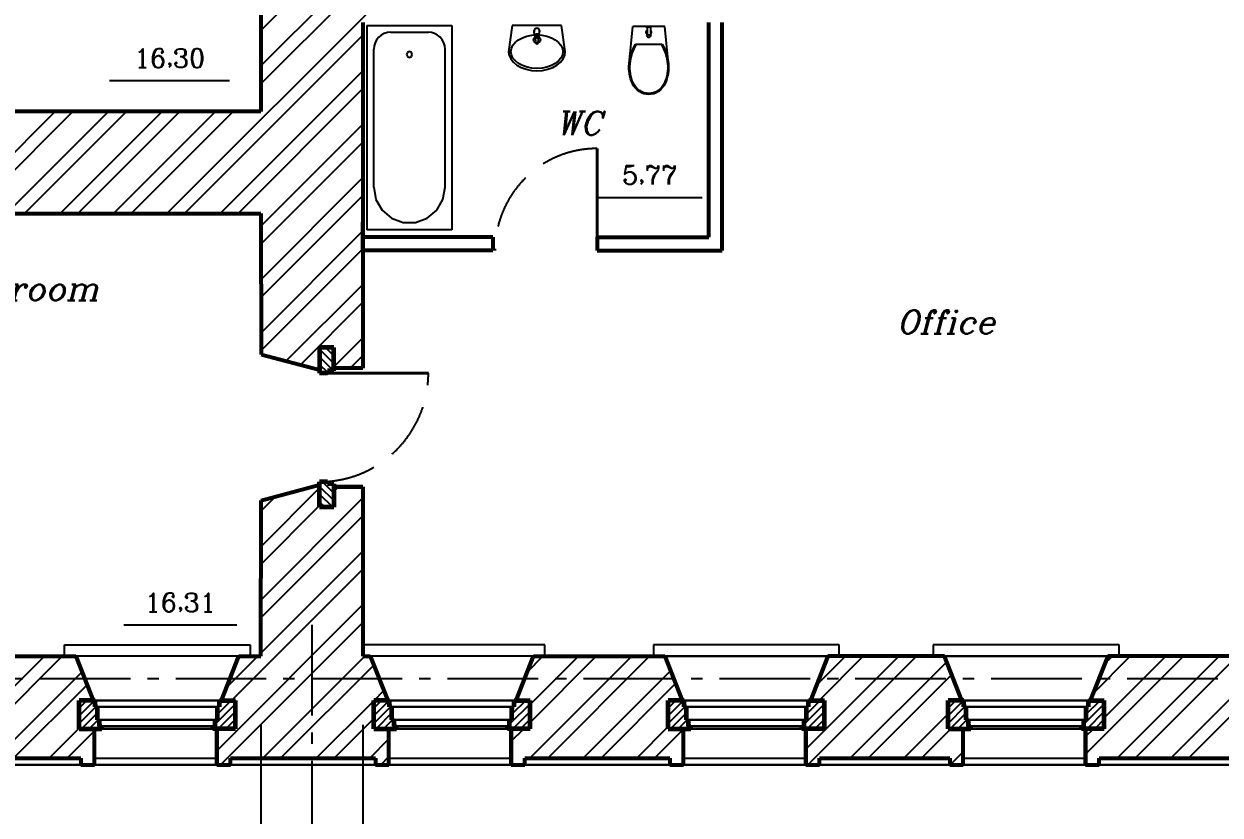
# Model space of a CAD drawing. Header units: millimetres. Extents: x 60 to 102290, y 34 to 65730.
# Drawn here: x 64917 to 75478, y 10440 to 17427 of the extents above; entities that cross this region are included whole.
import ezdxf
from ezdxf.enums import TextEntityAlignment as Align

# ---------------------------------------------------------------- set-up
doc = ezdxf.new("R2010")
doc.units = ezdxf.units.MM
doc.linetypes.add('GOST2.303 4', pattern=[7, 5, -2, 0])
doc.linetypes.add('GOST2.303 6', pattern=[12, 8, -1.5, 1, -1.5])
for name, color, linetype in [('axes', 40, 'GOST2.303 6'), ('dim', 4, 'Continuous'), ('text', 177, 'Continuous')]:
    doc.layers.add(name, color=color, linetype=linetype)
doc.styles.add('GOST 2.304', font='romanc.shx', dxfattribs={"oblique": 15})

msp = doc.modelspace()

# ---------------------------------------------------------------- linework, layer by layer
at = {"lineweight": 53, "ltscale": 40}
for p, q in [((67010.3, 20563.3), (67010.3, 16653.3)), ((67910.3, 17440.5), (67910.3, 15093.3)), ((70964.5, 15542.5), (70964.5, 17440.5)), ((71080.3, 15426.6), (71080.3, 17440.5)), ((67010.3, 16653.3), (62840.6, 16653.3)), ((62840.6, 15753.3), (67010.3, 15753.3)), ((67010.3, 15753.3), (67010.6, 14509.2)), ((67910.3, 15426.6), (67910.3, 15676.6)), ((69057.3, 15542.5), (67910.3, 15542.5)), ((69057.3, 15542.5), (69057.3, 15426.6)), ((69977.3, 15542.5), (69977.3, 15426.6)), ((69977.3, 15542.5), (70964.5, 15542.5)), ((69057.3, 15426.6), (67910.3, 15426.6)), ((67910.3, 15426.6), (67910.3, 14388.5)), ((69977.3, 15426.6), (71080.3, 15426.6)), ((67010.6, 14509.2), (67528.1, 14372.9)), ((67910.3, 14388.5), (67653.1, 14388.5)), ((67010.6, 13219.2), (67528.1, 13355.5)), ((67910.6, 13338.7), (67653.1, 13338.7)), ((67653.1, 13338.7), (67910.6, 13338.7)), ((67910.6, 13338.7), (67910.6, 11843.3)), ((67010.3, 11843.3), (67010.6, 13219.2)), ((64345.7, 11843.3), (65375.3, 11843.3)), ((65375.3, 11843.3), (65528.9, 11453.3)), ((66662, 11453.3), (66815.6, 11843.3)), ((66815.6, 11843.3), (67010.3, 11843.3)), ((67910.6, 11843.3), (67975.3, 11843.3)), ((67975.3, 11843.3), (68128.9, 11453.3)), ((69262, 11453.3), (69415.7, 11843.3)), ((69415.7, 11843.3), (70575.3, 11843.3)), ((70575.3, 11843.3), (70728.9, 11453.3)), ((72015.6, 11843.3), (71862, 11453.3)), ((73045.3, 11843.3), (72015.6, 11843.3)), ((73198.9, 11453.3), (73045.3, 11843.3)), ((74485.6, 11843.3), (74332, 11453.3)), ((75645.3, 11843.3), (74485.6, 11843.3)), ((65540.3, 10883.3), (65540.3, 11203.3)), ((66620.3, 10883.3), (66620.3, 11203.3)), ((66620.3, 11203.3), (66620.3, 10883.3)), ((68140.3, 10883.3), (68140.3, 11203.3)), ((69220.3, 10883.3), (69220.3, 11203.3)), ((69220.3, 11203.3), (69220.3, 10883.3)), ((70740.3, 10883.3), (70740.3, 11203.3)), ((71820.3, 10883.3), (71820.3, 11203.3)), ((71820.3, 11203.3), (71820.3, 10883.3)), ((73210.3, 10883.3), (73210.3, 11203.3)), ((74290.3, 10883.3), (74290.3, 11203.3)), ((74290.3, 11203.3), (74290.3, 10883.3)), ((64270.3, 10943.3), (65420.3, 10943.3)), ((65420.3, 10943.3), (65420.3, 10883.3)), ((65420.3, 10883.3), (65540.3, 10883.3)), ((66620.3, 10883.3), (66740.3, 10883.3)), ((66740.3, 10883.3), (66740.3, 10943.3)), ((66740.3, 10943.3), (68020.3, 10943.3)), ((68020.3, 10943.3), (68020.3, 10883.3)), ((68020.3, 10883.3), (68140.3, 10883.3)), ((69220.3, 10883.3), (69340.3, 10883.3)), ((69340.3, 10883.3), (69340.3, 10943.3)), ((69340.3, 10943.3), (70620.3, 10943.3)), ((70620.3, 10943.3), (70620.3, 10883.3)), ((70620.3, 10883.3), (70740.3, 10883.3)), ((71820.3, 10883.3), (71940.3, 10883.3)), ((71940.3, 10943.3), (73090.3, 10943.3)), ((71940.3, 10883.3), (71940.3, 10943.3)), ((73090.3, 10943.3), (73090.3, 10883.3)), ((73090.3, 10883.3), (73210.3, 10883.3)), ((74290.3, 10883.3), (74410.3, 10883.3)), ((74410.3, 10883.3), (74410.3, 10943.3)), ((74410.3, 10943.3), (75690.3, 10943.3))]:
    msp.add_line(p, q, dxfattribs=at)
at = {"lineweight": 25, "ltscale": 100}
for p, q in [((66179.2, 15753.3), (68766.3, 18340.5)), ((67010.3, 17055.9), (68294.9, 18340.5)), ((67010.3, 17370.2), (67980.6, 18340.5)), ((67010.3, 16898.7), (68452, 18340.5)), ((66336.3, 15753.3), (67910.3, 17327.3)), ((66650.6, 15753.3), (67910.3, 17013)), ((66807.8, 15753.3), (67910.3, 16855.8)), ((64293.3, 15753.3), (65193.3, 16653.3)), ((64450.5, 15753.3), (65350.5, 16653.3)), ((64764.8, 15753.3), (65664.8, 16653.3)), ((64921.9, 15753.3), (65821.9, 16653.3)), ((65236.3, 15753.3), (66136.3, 16653.3)), ((65393.4, 15753.3), (66293.4, 16653.3)), ((65707.7, 15753.3), (66607.7, 16653.3)), ((65864.9, 15753.3), (66764.9, 16653.3)), ((67010.3, 15641.5), (67910.3, 16541.5)), ((67010.4, 15484.4), (67910.3, 16384.3)), ((67010.5, 15170.2), (67910.3, 16070)), ((67010.5, 15013.1), (67910.3, 15912.9)), ((67010.6, 14698.9), (67910.3, 15598.6)), ((67010.6, 14541.8), (67910.3, 15441.4)), ((67233.6, 14450.4), (67910.3, 15127.1)), ((67358, 14417.7), (67910.1, 14969.8)), ((67653.1, 14398.5), (67910.2, 14655.6)), ((67528.1, 14554.4), (67653.1, 14429.4)), ((67528.1, 14487.1), (67651.2, 14364)), ((67580.9, 14569), (67653.1, 14496.8)), ((67648.3, 14569), (67653.1, 14564.1)), ((67800.5, 14388.7), (67910.5, 14498.7)), ((67528.1, 14419.7), (67597.1, 14350.7)), ((67528.1, 14352.4), (67536.5, 14344)), ((67010.5, 12813), (67528.1, 13330.6)), ((67528.1, 13342.1), (67653.1, 13217.1)), ((67553.3, 13384.3), (67653.1, 13284.4)), ((67640.6, 13364.3), (67653.1, 13351.8)), ((67653.1, 13298.4), (67693.4, 13338.7)), ((67010.4, 12341.4), (67910.6, 13241.6)), ((67010.6, 13127.4), (67135.2, 13252)), ((67528.1, 13274.7), (67643.6, 13159.3)), ((67528.1, 13207.4), (67576.2, 13159.3)), ((67010.5, 12655.8), (67528.1, 13173.4)), ((67010.4, 12184.2), (67910.6, 13084.4)), ((67010.3, 11869.8), (67910.6, 12770.1)), ((66751, 11453.3), (67910.6, 12613)), ((66620.3, 11008.3), (67910.6, 12298.7)), ((66652.4, 10883.3), (67910.6, 12141.5)), ((65275.3, 11843.3), (65275.3, 11943.3)), ((65275.3, 11943.3), (66915.7, 11943.3)), ((66915.7, 11943.3), (66915.7, 11843.3)), ((69515.6, 11943.3), (67910.6, 11943.3)), ((69515.6, 11843.3), (69515.6, 11943.3)), ((72115.6, 11943.3), (70475.3, 11943.3)), ((70475.3, 11943.3), (70475.3, 11843.3)), ((72115.6, 11843.3), (72115.6, 11943.3)), ((74585.6, 11943.3), (72945.3, 11943.3)), ((72945.3, 11943.3), (72945.3, 11843.3)), ((74585.6, 11843.3), (74585.6, 11943.3)), ((64150.3, 10895.6), (65098, 11843.3)), ((64355.1, 10943.3), (65255.1, 11843.3)), ((65375.3, 11843.3), (65275.3, 11843.3)), ((66815.6, 11843.3), (65375.3, 11843.3)), ((66706.3, 11565.8), (66983.8, 11843.3)), ((66915.7, 11843.3), (66815.7, 11843.3)), ((67026.7, 10943.3), (67926.7, 11843.3)), ((69415.6, 11843.3), (67975.3, 11843.3)), ((69361.9, 11706.9), (69498.3, 11843.3)), ((69384.1, 10943.3), (70284.1, 11843.3)), ((69385.3, 11416), (69812.6, 11843.3)), ((69385.3, 11258.9), (69969.8, 11843.3)), ((69415.6, 11843.3), (69515.6, 11843.3)), ((69541.2, 10943.3), (70441.2, 11843.3)), ((70475.3, 11843.3), (72115.6, 11843.3)), ((72015.6, 11843.3), (70575.3, 11843.3)), ((71820.3, 11022.2), (72641.4, 11843.3)), ((71838.5, 10883.3), (72798.5, 11843.3)), ((71915.4, 11588.8), (72169.9, 11843.3)), ((71937.1, 11453.3), (72327.1, 11843.3)), ((72015.6, 11843.3), (72115.6, 11843.3)), ((72945.3, 11843.3), (74585.6, 11843.3)), ((74485.6, 11843.3), (73045.3, 11843.3)), ((74290.3, 10977.7), (75155.8, 11843.3)), ((74356.5, 11515.4), (74684.4, 11843.3)), ((74455.3, 11299.9), (74998.7, 11843.3)), ((74458.6, 11774.7), (74527.2, 11843.3)), ((74485.6, 11843.3), (74585.6, 11843.3)), ((74570.2, 10943.3), (75470.2, 11843.3)), ((74727.3, 10943.3), (75627.3, 11843.3)), ((67183.9, 10943.3), (68006, 11765.4)), ((72212.8, 10943.3), (73064.4, 11794.9)), ((64669.4, 10943.3), (65430.2, 11704)), ((69855.5, 10943.3), (70626.2, 11714)), ((72370, 10943.3), (73108.8, 11682.1)), ((75041.6, 10943.3), (75729, 11630.7)), ((64826.6, 10943.3), (65474.6, 11591.3)), ((68008.2, 11453.3), (68094.8, 11539.9)), ((70012.7, 10943.3), (70670.7, 11601.3)), ((65541.1, 11453.3), (65405.7, 11317.9)), ((65473.7, 11453.3), (65405.7, 11385.2)), ((65406.4, 11453.3), (65405.7, 11452.6)), ((66785.3, 11422.9), (66605.3, 11242.9)), ((66748.3, 11453.3), (66625.3, 11330.3)), ((66681, 11453.3), (66645.3, 11417.6)), ((67498.2, 10943.3), (68005.7, 11450.8)), ((68141.1, 11453.3), (68005.7, 11317.9)), ((68073.7, 11453.3), (68005.7, 11385.2)), ((68006.4, 11453.3), (68005.7, 11452.6)), ((69385.3, 11422.9), (69205.3, 11242.9)), ((69348.3, 11453.3), (69225.3, 11330.3)), ((69281, 11453.3), (69245.3, 11417.6)), ((70741.1, 11453.3), (70605.7, 11317.9)), ((70673.7, 11453.3), (70605.7, 11385.2)), ((70606.4, 11453.3), (70605.7, 11452.6)), ((71985.3, 11422.9), (71805.3, 11242.9)), ((71948.3, 11453.3), (71825.3, 11330.3)), ((71881, 11453.3), (71845.3, 11417.6)), ((73211.1, 11453.3), (73075.7, 11317.9)), ((73143.7, 11453.3), (73075.7, 11385.2)), ((73076.4, 11453.3), (73075.7, 11452.6)), ((73194.3, 11453.3), (73197.6, 11456.6)), ((74455.3, 11422.9), (74275.3, 11242.9)), ((74418.3, 11453.3), (74295.3, 11330.3)), ((74351, 11453.3), (74315.3, 11417.6)), ((75198.8, 10943.3), (75675.7, 11420.2)), ((65552.4, 11397.3), (65405.7, 11250.5)), ((65565.7, 11343.2), (65425.8, 11203.3)), ((66785.3, 11355.6), (66633, 11203.3)), ((68152.4, 11397.3), (68005.7, 11250.5)), ((68165.7, 11343.2), (68025.8, 11203.3)), ((69385.3, 11355.6), (69233, 11203.3)), ((70752.4, 11397.3), (70605.7, 11250.5)), ((70765.7, 11343.2), (70625.8, 11203.3)), ((71985.3, 11355.6), (71833, 11203.3)), ((72684.3, 10943.3), (73075.7, 11334.7)), ((73222.4, 11397.3), (73075.7, 11250.5)), ((73235.7, 11343.2), (73095.8, 11203.3)), ((74455.3, 11355.6), (74303, 11203.3)), ((65140.9, 10943.3), (65405.7, 11208.1)), ((65572.1, 11282.3), (65493.1, 11203.3)), ((65585.7, 11228.5), (65560.5, 11203.3)), ((66588.7, 11226.3), (66585.3, 11222.9)), ((66785.3, 11288.2), (66700.4, 11203.3)), ((66785.3, 11220.9), (66767.8, 11203.3)), ((67655.4, 10943.3), (68005.7, 11293.6)), ((68172.1, 11282.3), (68093.1, 11203.3)), ((68185.7, 11228.5), (68160.5, 11203.3)), ((69188.7, 11226.3), (69185.3, 11222.9)), ((69220.3, 11093.8), (69329.7, 11203.3)), ((69385.3, 11288.2), (69300.4, 11203.3)), ((69385.3, 11220.9), (69367.8, 11203.3)), ((70327, 10943.3), (70605.7, 11222)), ((70484.1, 10943.3), (70740.3, 11199.5)), ((70772.1, 11282.3), (70693.1, 11203.3)), ((70785.7, 11228.5), (70760.5, 11203.3)), ((71788.7, 11226.3), (71785.3, 11222.9)), ((71985.3, 11288.2), (71900.4, 11203.3)), ((71985.3, 11220.9), (71967.8, 11203.3)), ((72841.5, 10943.3), (73101.5, 11203.3)), ((73242.1, 11282.3), (73163.1, 11203.3)), ((73255.7, 11228.5), (73230.5, 11203.3)), ((74258.7, 11226.3), (74255.3, 11222.9)), ((74290.3, 11134.9), (74358.7, 11203.3)), ((74455.3, 11288.2), (74370.4, 11203.3)), ((74455.3, 11220.9), (74437.8, 11203.3)), ((65298, 10943.3), (65540.3, 11185.6)), ((67969.7, 10943.3), (68140.3, 11113.9)), ((73095.8, 10883.3), (73210.3, 10997.8)), ((65540.3, 10943.3), (66620.3, 10943.3)), ((68066.8, 10883.3), (68140.3, 10956.8)), ((68140.3, 10943.3), (69220.3, 10943.3)), ((69324.1, 10883.3), (69340.3, 10899.5)), ((70738.4, 10883.3), (70740.3, 10885.1)), ((70740.3, 10943.3), (71820.3, 10943.3)), ((73210.3, 10943.3), (74290.3, 10943.3))]:
    msp.add_line(p, q, dxfattribs=at)
at = {"linetype": 'ByBlock'}
for p, q in [((67945.5, 17413.6), (68695.5, 17413.6)), ((67945.5, 17413.6), (67945.5, 15608.7)), ((68072.1, 17328.1), (68049.4, 17309.4)), ((68098.1, 17342), (68072.1, 17328.1)), ((68126.2, 17350.6), (68098.1, 17342)), ((68155.5, 17353.5), (68126.2, 17350.6)), ((68155.5, 17353.5), (68485.5, 17353.5)), ((68514.7, 17350.6), (68485.5, 17353.5)), ((68542.9, 17342), (68514.7, 17350.6)), ((68568.8, 17328.1), (68542.9, 17342)), ((68591.5, 17309.4), (68568.8, 17328.1)), ((68695.5, 17413.6), (68695.5, 15608.7)), ((69228, 17413.5), (69196.1, 17181.9)), ((69664.5, 17413.8), (69228, 17413.5)), ((69228.2, 17413.1), (69228, 17413.1)), ((69358.5, 17318.3), (69401.6, 17326.7)), ((69401.6, 17326.7), (69446.3, 17329.6)), ((69422.4, 17362.6), (69422.5, 17367.7)), ((69425.3, 17322.3), (69422.4, 17362.6)), ((69432.7, 17324.5), (69432.7, 17339.4)), ((69432.7, 17339.4), (69459.9, 17339.4)), ((69432.7, 17338.7), (69459.9, 17338.7)), ((69446.3, 17329.6), (69491.1, 17326.8)), ((69459.9, 17339.4), (69459.9, 17324.5)), ((69467.3, 17322.4), (69470.2, 17362.7)), ((69470.2, 17362.7), (69470.1, 17367.7)), ((69491.1, 17326.8), (69534.1, 17318.4)), ((69664.5, 17413.5), (69664.3, 17413.5)), ((69696.1, 17182.3), (69664.5, 17413.8)), ((70260.4, 17075.6), (70292.8, 17404.1)), ((70574.7, 17404.1), (70292.8, 17404.1)), ((70408.8, 17399.1), (70408.8, 17404.1)), ((70458.8, 17399.1), (70408.8, 17399.1)), ((70453.8, 17329.1), (70413.8, 17329.1)), ((70419.8, 17399.1), (70419.8, 17329.1)), ((70447.8, 17399.1), (70447.8, 17329.1)), ((70458.8, 17404.1), (70458.8, 17399.1)), ((70607.1, 17075.6), (70574.7, 17404.1)), ((68008.4, 17232.4), (68005.5, 17203.1)), ((68016.9, 17260.6), (68008.4, 17232.4)), ((68030.7, 17286.6), (68016.9, 17260.6)), ((68049.4, 17309.4), (68030.7, 17286.6)), ((68610.2, 17286.6), (68591.5, 17309.4)), ((68624.1, 17260.6), (68610.2, 17286.6)), ((68632.6, 17232.4), (68624.1, 17260.6)), ((68635.5, 17203.1), (68632.6, 17232.4)), ((69221.4, 17210.7), (69234.4, 17238.4)), ((69234.4, 17238.4), (69255.6, 17263.9)), ((69255.6, 17263.9), (69284.1, 17286.3)), ((69284.1, 17286.3), (69318.9, 17304.6)), ((69318.9, 17304.6), (69358.5, 17318.3)), ((69428.6, 17312.8), (69435.3, 17259.9)), ((69457.5, 17259.9), (69464.1, 17312.9)), ((69534.1, 17318.4), (69573.8, 17304.8)), ((69573.8, 17304.8), (69608.6, 17286.5)), ((69608.6, 17286.5), (69637.2, 17264.2)), ((69637.2, 17264.2), (69658.4, 17238.7)), ((69658.4, 17238.7), (69671.5, 17211.1)), ((70295.1, 17207.1), (70304.8, 17227.4)), ((70303.7, 17207), (70313.7, 17227.4)), ((70304.8, 17227.4), (70315.6, 17247.1)), ((70313.7, 17227.4), (70324.8, 17247.1)), ((70315.6, 17247.1), (70552, 17247.1)), ((70542.7, 17247.1), (70553.8, 17227.4)), ((70552, 17247.1), (70562.8, 17227.4)), ((70553.8, 17227.4), (70563.8, 17207)), ((70562.8, 17227.4), (70572.5, 17207.1)), ((68005.5, 15984.7), (68005.5, 17203.1)), ((68302.8, 17174.8), (68295.5, 17157)), ((68295.5, 17157), (68302.8, 17139.3)), ((68320.5, 17182.1), (68302.8, 17174.8)), ((68302.8, 17139.3), (68320.5, 17132)), ((68338.1, 17174.8), (68320.5, 17182.1)), ((68320.5, 17132), (68338.1, 17139.3)), ((68345.5, 17157), (68338.1, 17174.8)), ((68338.1, 17139.3), (68345.5, 17157)), ((68635.5, 15984.7), (68635.5, 17203.1)), ((69196.1, 17181.9), (69201, 17149.1)), ((69201, 17149.1), (69215.2, 17117.5)), ((69215.2, 17117.5), (69238.4, 17088.4)), ((69217, 17182), (69221.4, 17210.7)), ((69221.4, 17153.2), (69217, 17182)), ((69234.5, 17125.5), (69221.4, 17153.2)), ((69255.7, 17100.1), (69234.5, 17125.5)), ((69658.5, 17125.9), (69637.3, 17100.4)), ((69654.6, 17088.7), (69677.7, 17117.8)), ((69671.5, 17153.6), (69658.5, 17125.9)), ((69671.5, 17211.1), (69675.3, 17182.3)), ((69675.3, 17182.3), (69671.5, 17153.6)), ((69677.7, 17117.8), (69692, 17149.5)), ((69692, 17149.5), (69696.1, 17182.3)), ((70263.3, 17098.3), (70267.3, 17120.8)), ((70267.3, 17120.8), (70272.5, 17143)), ((70271.1, 17097.6), (70275.2, 17120.2)), ((70272.5, 17143), (70278.9, 17164.8)), ((70275.2, 17120.2), (70280.5, 17142.6)), ((70278.9, 17164.8), (70286.4, 17186.2)), ((70280.5, 17142.6), (70287.1, 17164.5)), ((70286.4, 17186.2), (70295.1, 17207.1)), ((70287.1, 17164.5), (70294.8, 17186)), ((70294.8, 17186), (70303.7, 17207)), ((70563.8, 17207), (70572.7, 17186)), ((70572.5, 17207.1), (70581.1, 17186.2)), ((70572.7, 17186), (70580.5, 17164.5)), ((70580.5, 17164.5), (70587, 17142.6)), ((70581.1, 17186.2), (70588.6, 17164.8)), ((70587, 17142.6), (70592.4, 17120.2)), ((70588.6, 17164.8), (70595, 17143)), ((70592.4, 17120.2), (70596.5, 17097.6)), ((70595, 17143), (70600.2, 17120.8)), ((70600.2, 17120.8), (70604.3, 17098.3)), ((69238.4, 17088.4), (69269.6, 17062.9)), ((69284.3, 17077.8), (69255.7, 17100.1)), ((69269.6, 17062.9), (69307.5, 17041.9)), ((69319.1, 17059.4), (69284.3, 17077.8)), ((69307.5, 17041.9), (69350.8, 17026.4)), ((69358.8, 17045.9), (69319.1, 17059.4)), ((69350.8, 17026.4), (69397.7, 17016.8)), ((69401.8, 17037.5), (69358.8, 17045.9)), ((69397.7, 17016.8), (69446.6, 17013.6)), ((69446.6, 17034.7), (69401.8, 17037.5)), ((69491.3, 17037.6), (69446.6, 17034.7)), ((69446.6, 17013.6), (69495.4, 17016.9)), ((69534.4, 17046), (69491.3, 17037.6)), ((69495.4, 17016.9), (69542.4, 17026.5)), ((69574, 17059.7), (69534.4, 17046)), ((69542.4, 17026.5), (69585.6, 17042.2)), ((69608.8, 17078), (69574, 17059.7)), ((69585.6, 17042.2), (69623.5, 17063.1)), ((69637.3, 17100.4), (69608.8, 17078)), ((69623.5, 17063.1), (69654.6, 17088.7)), ((70259, 17053.3), (70260.4, 17075.6)), ((70259, 17030.9), (70259, 17053.3)), ((70260.4, 17008.6), (70259, 17030.9)), ((70260.4, 17075.6), (70263.3, 17098.3)), ((70263.3, 16986.4), (70260.4, 17008.6)), ((70266.7, 17053), (70268.2, 17074.7)), ((70266.7, 17031.2), (70266.7, 17053)), ((70268.2, 17009.5), (70266.7, 17031.2)), ((70268.2, 17074.7), (70271.1, 17097.6)), ((70271, 16987.9), (70268.2, 17009.5)), ((70596.5, 17097.6), (70599.4, 17074.7)), ((70599.4, 17009.5), (70596.6, 16987.9)), ((70599.4, 17074.7), (70600.8, 17053)), ((70600.8, 17031.2), (70599.4, 17009.5)), ((70600.8, 17053), (70600.8, 17031.2)), ((70607.1, 17008.6), (70604.2, 16986.4)), ((70604.3, 17098.3), (70607.1, 17075.6)), ((70607.1, 17075.6), (70608.6, 17053.3)), ((70608.6, 17030.9), (70607.1, 17008.6)), ((70608.6, 17053.3), (70608.6, 17030.9)), ((70267.6, 16964.6), (70263.3, 16986.4)), ((70273.4, 16943.1), (70267.6, 16964.6)), ((70275.2, 16966.7), (70271, 16987.9)), ((70280.5, 16922.1), (70273.4, 16943.1)), ((70280.8, 16945.7), (70275.2, 16966.7)), ((70289, 16901.7), (70280.5, 16922.1)), ((70287.7, 16925.3), (70280.8, 16945.7)), ((70296, 16905.5), (70287.7, 16925.3)), ((70300.3, 16880.7), (70289, 16901.7)), ((70300.3, 16880.7), (70289, 16901.7)), ((70306.8, 16885.5), (70296, 16905.5)), ((70571.6, 16905.5), (70560.8, 16885.5)), ((70578.5, 16901.7), (70567.2, 16880.7)), ((70579.8, 16925.3), (70571.6, 16905.5)), ((70587, 16922.1), (70578.5, 16901.7)), ((70586.8, 16945.7), (70579.8, 16925.3)), ((70592.4, 16966.7), (70586.8, 16945.7)), ((70594.2, 16943.1), (70587, 16922.1)), ((70596.6, 16987.9), (70592.4, 16966.7)), ((70599.9, 16964.6), (70594.2, 16943.1)), ((70604.2, 16986.4), (70599.9, 16964.6)), ((70314.2, 16861.6), (70300.3, 16880.7)), ((70314.2, 16861.6), (70300.3, 16880.7)), ((70320, 16867.3), (70306.8, 16885.5)), ((70330.4, 16844.7), (70314.2, 16861.6)), ((70330.4, 16844.7), (70314.2, 16861.6)), ((70335.4, 16851.2), (70320, 16867.3)), ((70348.6, 16830.5), (70330.4, 16844.7)), ((70348.6, 16830.5), (70330.4, 16844.7)), ((70352.7, 16837.7), (70335.4, 16851.2)), ((70368.4, 16819.1), (70348.6, 16830.5)), ((70368.4, 16819.1), (70348.6, 16830.5)), ((70371.6, 16826.8), (70352.7, 16837.7)), ((70389.5, 16810.8), (70368.4, 16819.1)), ((70389.5, 16810.8), (70368.4, 16819.1)), ((70391.6, 16819), (70371.6, 16826.8)), ((70411.4, 16805.8), (70389.5, 16810.8)), ((70411.4, 16805.8), (70389.5, 16810.8)), ((70412.5, 16814.2), (70391.6, 16819)), ((70433.8, 16804.1), (70411.4, 16805.8)), ((70433.8, 16804.1), (70411.4, 16805.8)), ((70433.8, 16812.6), (70412.5, 16814.2)), ((70455.1, 16814.2), (70433.8, 16812.6)), ((70456.1, 16805.8), (70433.8, 16804.1)), ((70475.9, 16819), (70455.1, 16814.2)), ((70478.1, 16810.8), (70456.1, 16805.8)), ((70496, 16826.8), (70475.9, 16819)), ((70499.1, 16819.1), (70478.1, 16810.8)), ((70514.9, 16837.7), (70496, 16826.8)), ((70519, 16830.5), (70499.1, 16819.1)), ((70532.2, 16851.2), (70514.9, 16837.7)), ((70537.1, 16844.7), (70519, 16830.5)), ((70547.6, 16867.3), (70532.2, 16851.2)), ((70553.3, 16861.6), (70537.1, 16844.7)), ((70560.8, 16885.5), (70547.6, 16867.3)), ((70567.2, 16880.7), (70553.3, 16861.6)), ((68005.5, 15984.7), (68024.5, 15876.7)), ((68616.5, 15876.7), (68635.5, 15984.7)), ((68024.5, 15876.7), (68079.2, 15781.7)), ((68561.8, 15781.7), (68616.5, 15876.7)), ((68079.2, 15781.7), (68163, 15711.2)), ((68478, 15711.2), (68561.8, 15781.7)), ((68163, 15711.2), (68265.8, 15673.7)), ((68265.8, 15673.7), (68375.2, 15673.7)), ((68375.2, 15673.7), (68478, 15711.2)), ((68695.5, 15608.7), (67945.5, 15608.7))]:
    msp.add_line(p, q, dxfattribs=at)
at = {"lineweight": 40, "ltscale": 100}
for p, q in [((69977.3, 15426.6), (69977.3, 16326.6)), ((67528.1, 14344), (68488.1, 14344))]:
    msp.add_line(p, q, dxfattribs=at)
at = {"lineweight": 30, "ltscale": 100}
for p, q in [((67910.6, 14518.7), (67910.6, 15352)), ((67010.3, 14913.3), (67010.3, 15163.3)), ((66815.7, 11843.3), (66750.3, 11677.4)), ((66870.3, 11843.3), (66815.6, 11843.3)), ((68077.7, 11583.3), (68105.3, 11513.3)), ((66645.3, 11453.3), (65545.7, 11453.3)), ((69245.3, 11453.3), (68145.7, 11453.3)), ((71845.3, 11453.3), (70745.7, 11453.3)), ((74315.3, 11453.3), (73215.7, 11453.3)), ((66625.3, 11397.3), (65565.7, 11397.3)), ((69225.3, 11397.3), (68165.7, 11397.3)), ((71825.3, 11397.3), (70765.7, 11397.3)), ((74295.3, 11397.3), (73235.7, 11397.3)), ((65540.7, 11140.8), (65540.7, 11195.8)), ((66605.3, 11282.3), (65585.7, 11282.3)), ((66585.3, 11226.3), (65605.7, 11226.3)), ((66585.3, 11203.3), (65605.7, 11203.3)), ((69205.3, 11282.3), (68185.7, 11282.3)), ((69185.3, 11226.3), (68205.7, 11226.3)), ((69185.3, 11203.3), (68205.7, 11203.3)), ((71805.3, 11282.3), (70785.7, 11282.3)), ((71785.3, 11226.3), (70805.7, 11226.3)), ((71785.3, 11203.3), (70805.7, 11203.3)), ((74275.3, 11282.3), (73255.7, 11282.3)), ((74255.3, 11226.3), (73275.7, 11226.3)), ((74255.3, 11203.3), (73275.7, 11203.3)), ((68140.3, 10883.3), (68140.3, 11133.3)), ((77541, 10883.3), (61880.6, 10883.3)), ((67520.6, 10943.3), (67270.6, 10943.3)), ((67780.6, 10943.3), (67530.6, 10943.3)), ((67789.9, 10943.3), (68009.9, 10943.3)), ((69599.9, 10943.3), (69349.9, 10943.3))]:
    msp.add_line(p, q, dxfattribs=at)
at = {"lineweight": 60, "ltscale": 100}
for p, q in [((67528.1, 14569), (67528.1, 14344)), ((67653.1, 14569), (67528.1, 14569)), ((67653.1, 14364), (67653.1, 14569)), ((67597.1, 14344), (67597.1, 14364)), ((67653.1, 14364), (67597.1, 14364)), ((67597.1, 14344), (67528.1, 14344)), ((67528.1, 13159.3), (67528.1, 13384.3)), ((67597.1, 13384.3), (67528.1, 13384.3)), ((67597.1, 13384.3), (67597.1, 13364.3)), ((67653.1, 13364.3), (67597.1, 13364.3)), ((67653.1, 13364.3), (67653.1, 13159.3)), ((67653.1, 13159.3), (67528.1, 13159.3)), ((65545.7, 11453.3), (65405.7, 11453.3)), ((65405.7, 11203.3), (65405.7, 11453.3)), ((65545.7, 11397.3), (65545.7, 11453.3)), ((66645.3, 11453.3), (66785.3, 11453.3)), ((66645.3, 11397.3), (66645.3, 11453.3)), ((66785.3, 11203.3), (66785.3, 11453.3)), ((68145.7, 11453.3), (68005.7, 11453.3)), ((68005.7, 11203.3), (68005.7, 11453.3)), ((68145.7, 11397.3), (68145.7, 11453.3)), ((69245.3, 11453.3), (69385.3, 11453.3)), ((69245.3, 11397.3), (69245.3, 11453.3)), ((69385.3, 11203.3), (69385.3, 11453.3)), ((70745.7, 11453.3), (70605.7, 11453.3)), ((70605.7, 11203.3), (70605.7, 11453.3)), ((70745.7, 11397.3), (70745.7, 11453.3)), ((71845.3, 11453.3), (71985.3, 11453.3)), ((71845.3, 11397.3), (71845.3, 11453.3)), ((71985.3, 11203.3), (71985.3, 11453.3)), ((73215.7, 11453.3), (73075.7, 11453.3)), ((73075.7, 11203.3), (73075.7, 11453.3)), ((73215.7, 11397.3), (73215.7, 11453.3)), ((74315.3, 11453.3), (74455.3, 11453.3)), ((74315.3, 11397.3), (74315.3, 11453.3)), ((74455.3, 11203.3), (74455.3, 11453.3)), ((65565.7, 11397.3), (65545.7, 11397.3)), ((65565.7, 11282.3), (65565.7, 11397.3)), ((66625.3, 11282.3), (66625.3, 11397.3)), ((66625.3, 11397.3), (66645.3, 11397.3)), ((68165.7, 11397.3), (68145.7, 11397.3)), ((68165.7, 11282.3), (68165.7, 11397.3)), ((69225.3, 11282.3), (69225.3, 11397.3)), ((69225.3, 11397.3), (69245.3, 11397.3)), ((70765.7, 11397.3), (70745.7, 11397.3)), ((70765.7, 11282.3), (70765.7, 11397.3)), ((71825.3, 11282.3), (71825.3, 11397.3)), ((71825.3, 11397.3), (71845.3, 11397.3)), ((73235.7, 11397.3), (73215.7, 11397.3)), ((73235.7, 11282.3), (73235.7, 11397.3)), ((74295.3, 11282.3), (74295.3, 11397.3)), ((74295.3, 11397.3), (74315.3, 11397.3)), ((65405.7, 11203.3), (65605.7, 11203.3)), ((65565.7, 11282.3), (65585.7, 11282.3)), ((65585.7, 11226.3), (65585.7, 11282.3)), ((65585.7, 11226.3), (65605.7, 11226.3)), ((65605.7, 11203.3), (65605.7, 11226.3)), ((66585.3, 11203.3), (66585.3, 11226.3)), ((66605.3, 11226.3), (66585.3, 11226.3)), ((66785.3, 11203.3), (66585.3, 11203.3)), ((66605.3, 11226.3), (66605.3, 11282.3)), ((66625.3, 11282.3), (66605.3, 11282.3)), ((68005.7, 11203.3), (68205.7, 11203.3)), ((68165.7, 11282.3), (68185.7, 11282.3)), ((68185.7, 11226.3), (68185.7, 11282.3)), ((68185.7, 11226.3), (68205.7, 11226.3)), ((68205.7, 11203.3), (68205.7, 11226.3)), ((69185.3, 11203.3), (69185.3, 11226.3)), ((69205.3, 11226.3), (69185.3, 11226.3)), ((69385.3, 11203.3), (69185.3, 11203.3)), ((69205.3, 11226.3), (69205.3, 11282.3)), ((69225.3, 11282.3), (69205.3, 11282.3)), ((70605.7, 11203.3), (70805.7, 11203.3)), ((70765.7, 11282.3), (70785.7, 11282.3)), ((70785.7, 11226.3), (70785.7, 11282.3)), ((70785.7, 11226.3), (70805.7, 11226.3)), ((70805.7, 11203.3), (70805.7, 11226.3)), ((71785.3, 11203.3), (71785.3, 11226.3)), ((71805.3, 11226.3), (71785.3, 11226.3)), ((71985.3, 11203.3), (71785.3, 11203.3)), ((71805.3, 11226.3), (71805.3, 11282.3)), ((71825.3, 11282.3), (71805.3, 11282.3)), ((73075.7, 11203.3), (73275.7, 11203.3)), ((73235.7, 11282.3), (73255.7, 11282.3)), ((73255.7, 11226.3), (73255.7, 11282.3)), ((73255.7, 11226.3), (73275.7, 11226.3)), ((73275.7, 11203.3), (73275.7, 11226.3)), ((74255.3, 11203.3), (74255.3, 11226.3)), ((74275.3, 11226.3), (74255.3, 11226.3)), ((74455.3, 11203.3), (74255.3, 11203.3)), ((74275.3, 11226.3), (74275.3, 11282.3)), ((74295.3, 11282.3), (74275.3, 11282.3))]:
    msp.add_line(p, q, dxfattribs=at)
at = {"linetype": 'Continuous', "lineweight": 15, "ltscale": 100}
for p, q in [((72392.8, 11843.3), (73025.5, 11843.3)), ((72392.8, 11843.3), (73025.5, 11843.3)), ((72392.8, 10943.3), (73025.5, 10943.3))]:
    msp.add_line(p, q, dxfattribs=at)
at = {"linetype": 'ByBlock'}
msp.add_circle((69446.4, 17287.2), 30, dxfattribs=at)
for centre, radius, start, end in [((69446.3, 17364.3), 25, 339.33202, 200.76091), ((69446.3, 17364.3), 24, 7.88387, 171.94317), ((69446.3, 17325), 21.1, 185.21607, 354.87686), ((69446.3, 17324.3), 21.1, 185.21607, 354.87686), ((69446.3, 17324.5), 13.6, 180.04646, 0.04646), ((70433.8, 17353.1), 25, 126.86, 233.14), ((70433.8, 17329.1), 20, 180, 0), ((70433.8, 17353.1), 25, 306.86, 53.14), ((69446.4, 17261.3), 11.2, 187.18539, 352.90754)]:
    msp.add_arc(centre, radius, start, end, dxfattribs=at)
at = {"linetype": 'GOST2.303 4', "ltscale": 100}
for centre, radius, start, end in [((69977.3, 15426.6), 900, 90, 180), ((67528.4, 14344), 959.7, 269.98206, 0)]:
    msp.add_arc(centre, radius, start, end, dxfattribs=at)
at = {"layer": 'axes', "ltscale": 100, "extrusion": (1, 0, 0)}
msp.add_line((67460.3, 12120.1), (67460.3, 1536.5), dxfattribs=at)
at = {"layer": 'axes', "ltscale": 100, "extrusion": (0, 1, 0)}
msp.add_line((101857.3, 11643.3), (56821, 11643.3), dxfattribs=at)
at = {"layer": 'dim', "ltscale": 100}
for p, q in [((67010.3, 11237.5), (67010.3, 2961.5)), ((67010.3, 11237.5), (67010.3, 2961.5)), ((67910.3, 11237.5), (67910.3, 2961.5)), ((67910.3, 11237.5), (67910.3, 2961.5))]:
    msp.add_line(p, q, dxfattribs=at)
at = {"layer": 'text', "linetype": 'Continuous', "ltscale": 50}
msp.add_line((65674, 16926.1), (66732.5, 16926.1), dxfattribs=at)
at = {"layer": 'text', "linetype": 'Continuous', "ltscale": 75}
for p, q in [((69978, 15894), (70905.1, 15894)), ((65798, 12119.3), (66797.4, 12119.3))]:
    msp.add_line(p, q, dxfattribs=at)

# ---------------------------------------------------------------- texts
at = {"layer": 'text', "linetype": 'Continuous', "ltscale": 50, "style": 'GOST 2.304'}
for s, p in [('16,30', (66203.3, 17124.8)), ('5,77', (70441.6, 16092.8)), ('16,31', (66297.7, 12318.1))]:
    msp.add_text(s, height=166.67, dxfattribs=at).set_placement(p, align=Align.MIDDLE_CENTER)
at = {"layer": 'text', "linetype": 'Continuous', "ltscale": 90, "style": 'GOST 2.304', "oblique": 15}
for s, p in [('WC', (69814.7, 16550.2)), ('Bedroom', (64901.4, 15089.9)), ('Office', (73055.7, 14795))]:
    msp.add_text(s, height=208.33, dxfattribs=at).set_placement(p, align=Align.MIDDLE_CENTER)

doc.saveas('drawing.dxf')
